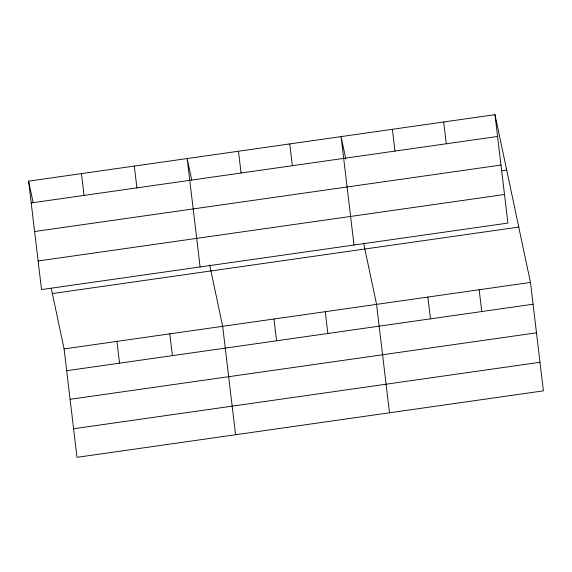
<?xml version="1.0" encoding="UTF-8"?>
<svg xmlns="http://www.w3.org/2000/svg" width="572" height="572" viewBox="0 0 572 572"><rect width="100%" height="100%" fill="white"/><g stroke="black" fill="none" stroke-linecap="round" stroke-linejoin="round"><path stroke-width="0.86" d="M494.987 114.665L507.915 223.08L41.527 289.561L28.6 181.145L494.987 114.665L530.473 282.439L543.4 390.855L77.013 457.335L64.085 348.92L51.28 288.367M31.195 202.938L497.583 136.458M34.606 231.524L500.993 165.043M501.387 170.785L506.699 170.034M38.117 260.975L504.504 194.494M52.374 293.55L518.761 227.077M64.085 348.92L530.473 282.439M66.688 370.713L533.068 304.232M70.091 399.299L536.479 332.818M73.609 428.75L539.989 362.269M345.838 159.095L341.076 136.601L354.004 245.016M363.577 242.964L376.562 304.375L389.496 412.791M191.749 180.166L187.173 158.544L200.1 266.96M209.667 264.9L222.658 326.319L235.585 434.734M28.6 181.145L33.176 202.774M479.172 289.754L481.767 311.547M443.686 121.979L446.282 143.772M427.87 297.068L430.466 318.861M392.378 129.293L394.98 151.087M325.261 311.69L327.863 333.483M289.775 143.915L292.378 165.708M273.959 319.004L276.562 340.798M238.474 151.23L241.069 173.023M169.798 333.848L172.401 355.648M134.313 166.073L136.915 187.873M116.945 341.384L119.541 363.177M81.46 173.609L84.055 195.402"/></g></svg>
